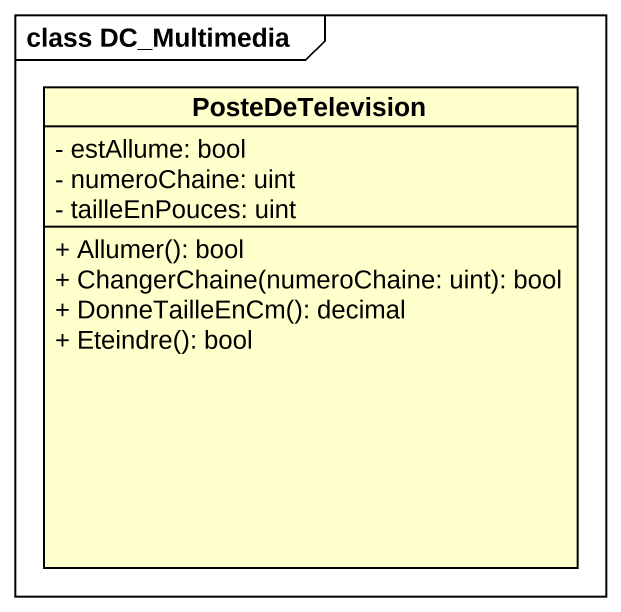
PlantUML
@startuml
mainframe class DC_Multimedia
hide circle
hide empty members
skinparam classAttributeIconSize 0
class PosteDeTelevision {
  - estAllume: bool
  - numeroChaine: uint
  - tailleEnPouces: uint
  + Allumer(): bool
  + ChangerChaine(numeroChaine: uint): bool
  + DonneTailleEnCm(): decimal
  + Eteindre(): bool
}
@enduml
